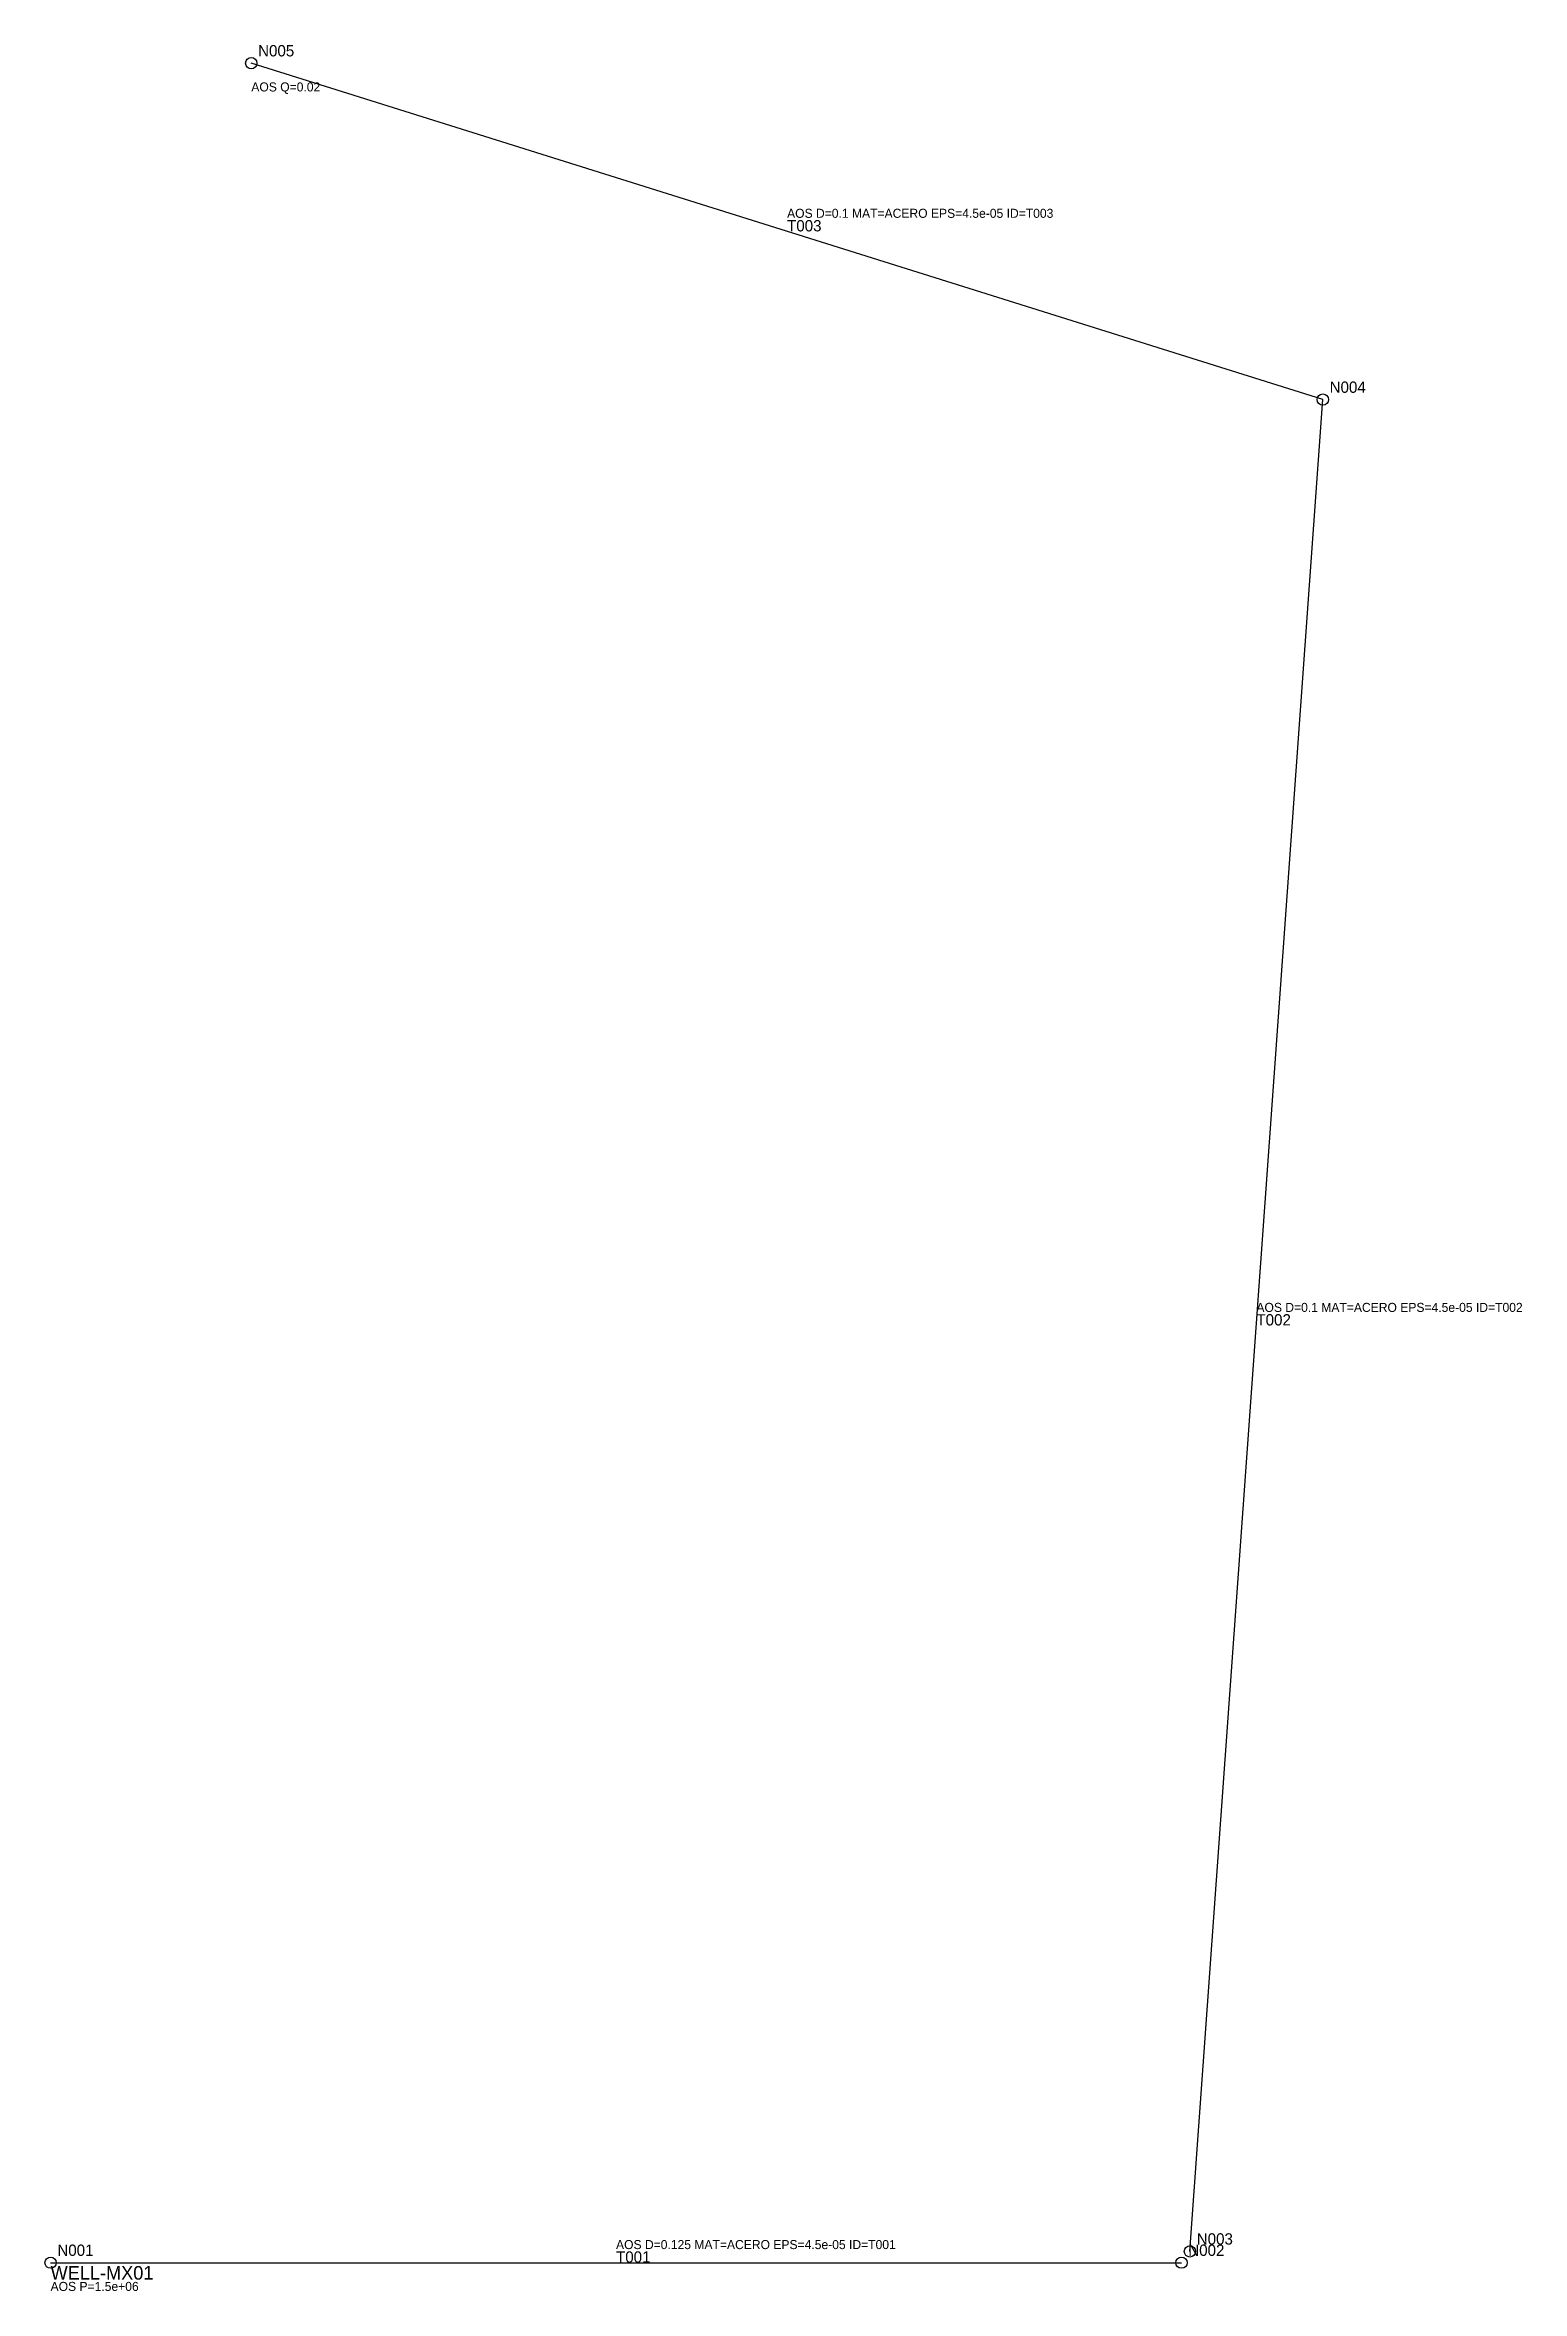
# Model space of a CAD drawing. Header units: metres. Extents: x 0 to 130, y -3 to 196.
import ezdxf

# ---------------------------------------------------------------- set-up
doc = ezdxf.new("R2010")
doc.units = ezdxf.units.M
for name, color, linetype in [('AOS_EQUIPOS', 5, 'CONTINUOUS'), ('AOS_IDS', 2, 'CONTINUOUS'), ('AOS_META', 6, 'CONTINUOUS'), ('AOS_NODOS', 3, 'CONTINUOUS'), ('AOS_TRAMOS', 1, 'CONTINUOUS')]:
    doc.layers.add(name, color=color, linetype=linetype)

msp = doc.modelspace()

# ---------------------------------------------------------------- linework, layer by layer
at = {"layer": 'AOS_NODOS'}
for centre in [(17.75, 194.5), (112.5, 164.75), (0, 0), (100, 0), (100.75, 1)]:
    msp.add_circle(centre, 0.5, dxfattribs=at)
at = {"layer": 'AOS_TRAMOS'}
for p, q in [((112.5, 164.75), (17.75, 194.5)), ((100.75, 1), (112.5, 164.75)), ((0, 0), (100, 0))]:
    msp.add_line(p, q, dxfattribs=at)

# ---------------------------------------------------------------- texts
at = {"layer": 'AOS_EQUIPOS'}
msp.add_text('WELL-MX01', height=1.2, dxfattribs=at).set_placement((0, -1.5))
at = {"layer": 'AOS_IDS'}
for s, p in [('N005', (18.35, 195.1)), ('T003', (65.125, 179.625)), ('N004', (113.1, 165.35)), ('T002', (106.625, 82.875)), ('N003', (101.35, 1.6)), ('N001', (0.6, 0.6)), ('T001', (50, 0)), ('N002', (100.6, 0.6))]:
    msp.add_text(s, height=1, dxfattribs=at).set_placement(p)
at = {"layer": 'AOS_META'}
for s, p in [('AOS Q=0.02', (17.75, 192)), ('AOS D=0.1 MAT=ACERO EPS=4.5e-05 ID=T003', (65.125, 180.825)), ('AOS D=0.1 MAT=ACERO EPS=4.5e-05 ID=T002', (106.625, 84.075)), ('AOS D=0.125 MAT=ACERO EPS=4.5e-05 ID=T001', (50, 1.2)), ('AOS P=1.5e+06', (0, -2.5))]:
    msp.add_text(s, height=0.8, dxfattribs=at).set_placement(p)

doc.saveas('drawing.dxf')
